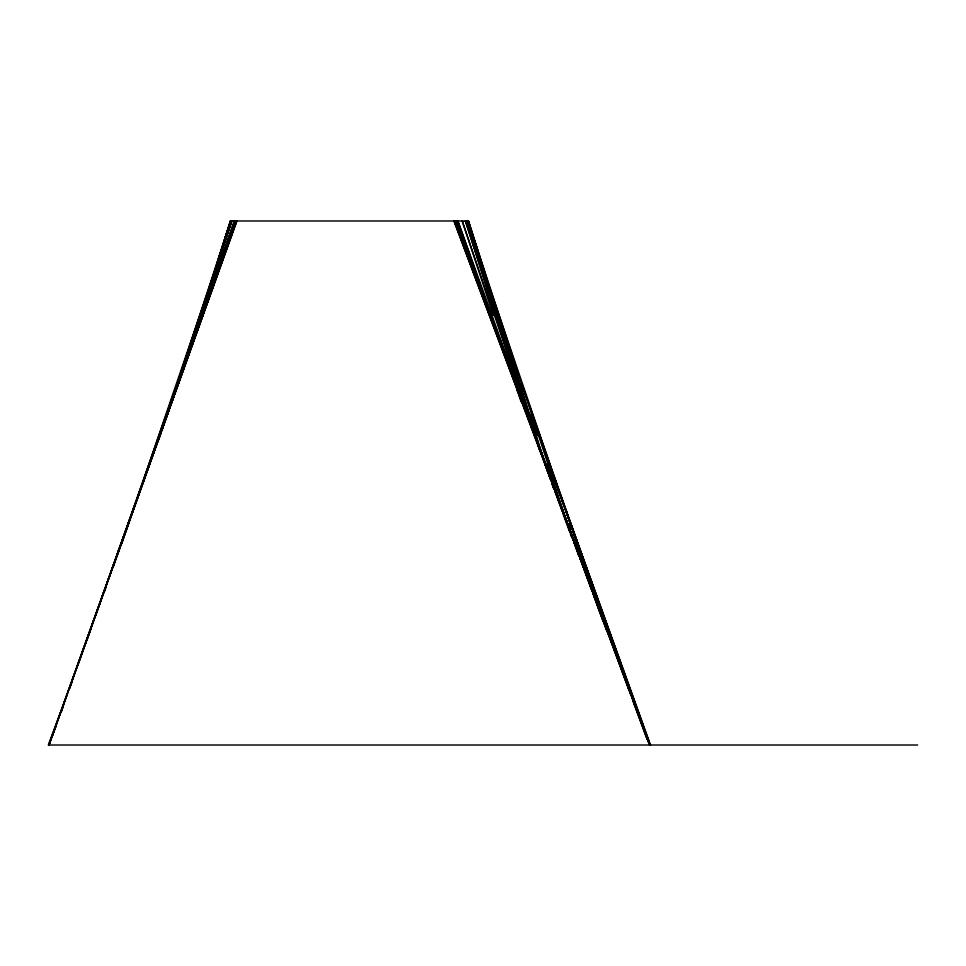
<?xml version="1.0" encoding="UTF-8"?>
<svg xmlns="http://www.w3.org/2000/svg" width="966" height="966" viewBox="0 0 966 966"><rect width="100%" height="100%" fill="white"/><g stroke="black" fill="none" stroke-linecap="round" stroke-linejoin="round"><path stroke-width="1.45" d="M205.999 298.723L210.129 285.767M211.482 281.456L230.427 220.985L205.541 299.955M204.707 302.817L230.584 220.985L180.871 372.755M206.941 295.85L230.5 220.985M203.089 308.323L231.925 220.985L121.764 543.689M158.496 440.279L160.96 433.166M161.95 430.317L169.34 408.956M170.33 406.106L172.793 398.982M174.266 394.708L177.225 386.171M181.656 373.359L191.026 346.299M193.973 337.75L234.388 220.985L95.537 615.777M87.049 639.927L90.55 629.977M104.521 591.639L106.031 587.376M113.082 567.501L236.03 220.985L75.662 671.165M63.527 705.252L60.991 712.353L62.536 708.09M74.648 674.002L69.588 688.203L72.172 681.102M78.258 664.065L236.489 220.985L49.012 745.015L236.718 220.985M48.735 745.015L236.96 220.985M55.726 726.649L52.055 736.539L55.774 726.649M60.979 712.522L62.548 708.283M67.379 694.168L48.3 745.015L917.7 745.015M69.492 688.517L72.148 681.453M230.331 220.985L468.522 220.985L547.734 472.229M628.866 689.929L455.36 220.985L649.949 745.015L453.984 220.985L650.553 745.015L542.168 443.949M633.044 701.219L647.16 739.364L633.624 702.632M631.015 695.58L456.012 220.985L578.803 555.233M579.841 558.058L591.808 590.637M592.846 593.474L602.724 620.377M607.034 631.704L456.664 220.985L550.813 480.162M551.852 483L553.904 488.663M554.931 491.501L562.14 511.328M563.166 514.154L569.336 531.155M570.375 533.981L571.401 536.818M509.843 354.474L508.937 351.636L510.193 354.474M515.578 370.099L514.552 367.261L515.458 370.099M572.91 539.656L457.896 220.985L481.297 287.916M573.937 542.481L578.537 555.233M543.146 446.787L551.791 470.925M552.806 473.775L650.118 745.015L554.713 479.45M499.748 324.661L500.762 327.498M509.36 351.636L510.374 354.474M540.223 438.262L643.428 727.966L556.187 483.712M509.022 351.636L510.036 354.474M547.976 460.987L634.65 705.252M500.931 324.661L501.934 327.498M521.906 384.299L634.783 705.252M482.3 290.766L484.787 297.878M487.275 305.002L489.762 312.127M516.653 389.02L518.15 393.295M519.14 396.132L521.133 401.832M499.953 323.513L501.426 327.788M509.311 350.573L510.302 353.423M569.433 524.297L570.906 528.571M582.74 562.743L597.024 604.04M598.509 608.314L599.983 612.577M476.685 249.542L605.839 627.924M550.451 479.426L462.195 220.985L493.397 315.484M551.912 483.712L553.373 487.999M483.954 272.533L484.896 275.395M493.397 301.163L496.705 311.185M497.659 314.047L504.747 335.528M513.248 361.296L515.615 368.457M530.732 414.281L537.82 435.751M547.275 464.392L566.185 521.652M468.269 220.985L570.037 531.674M539.849 450.699L465.407 220.985L508.877 357.384M516.194 380.35L517.571 384.661M532.012 427.721L466.602 220.985L516.593 380.785M532.918 430.595L534.283 434.905M468.425 220.985L544.027 461.41M517.486 383.671L523.343 402.375M531.107 425.414L467.508 220.985L527.243 413.895M230.463 223.871L228.23 231.067L230.451 223.871M49.966 742.19L48.916 745.015L49.966 742.19M551.671 470.925L546.068 455.312L551.622 470.925M648.995 743.591L647.474 739.328L648.995 743.591"/></g></svg>
